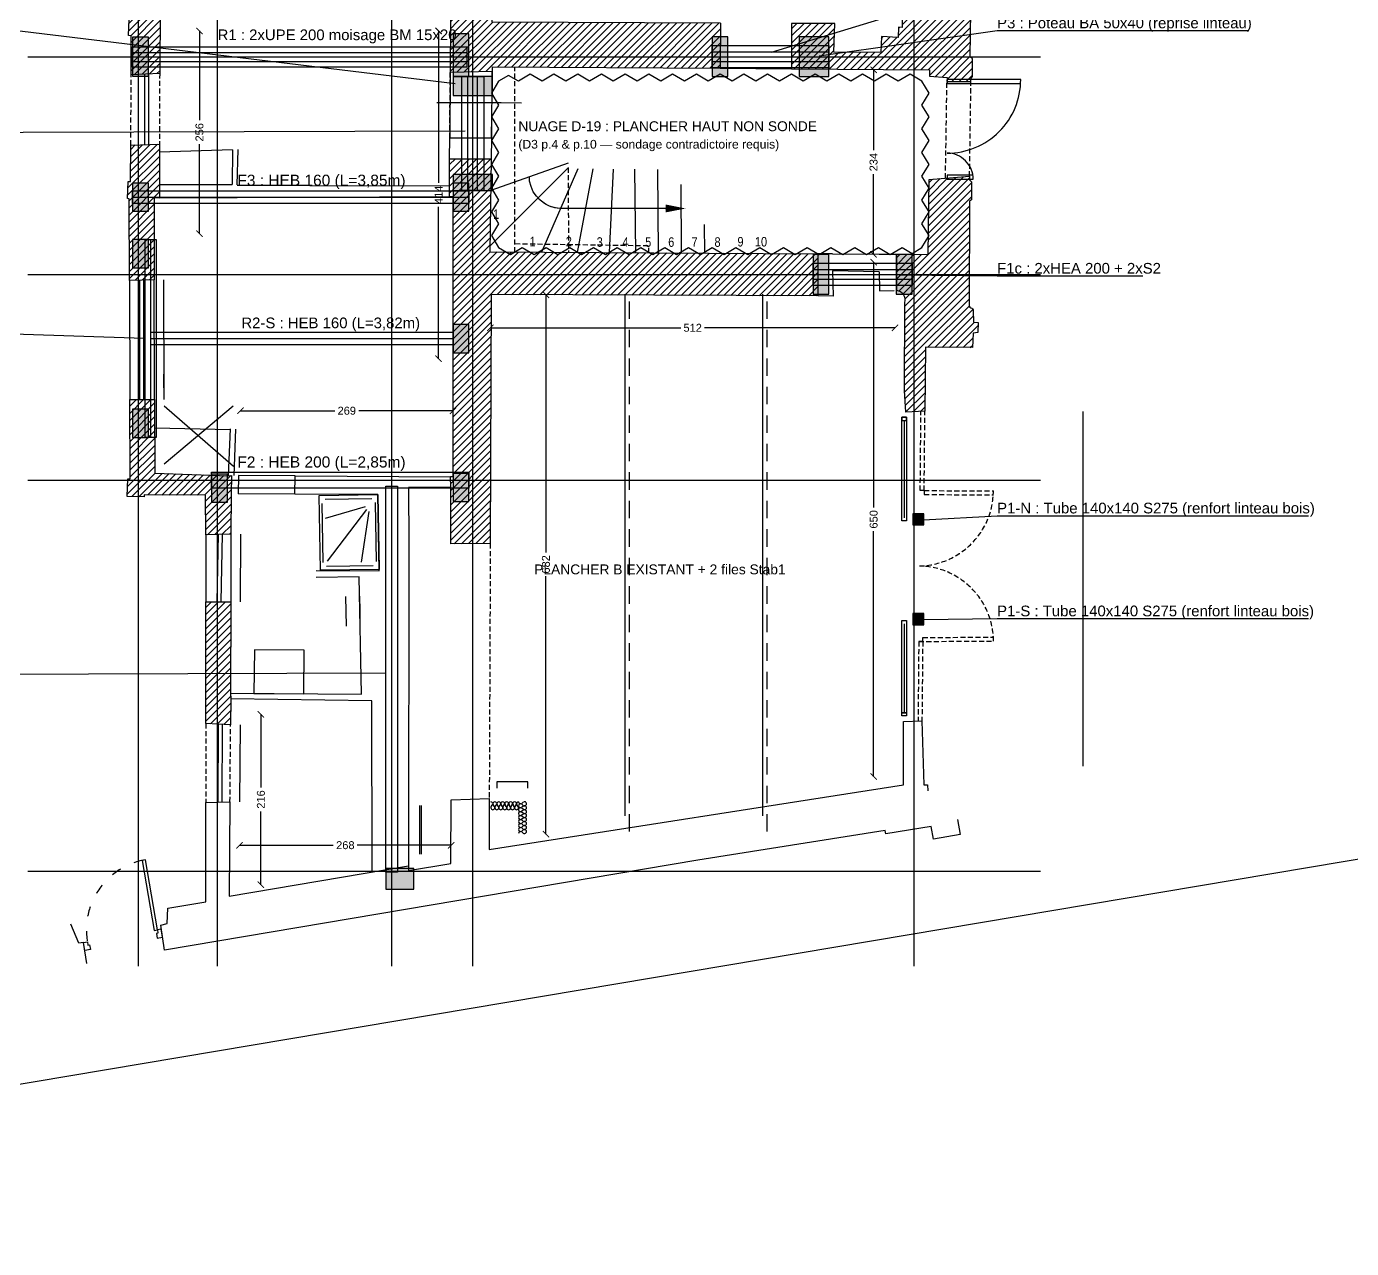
# Model space of a CAD drawing. Header units: centimetres. Extents: x 7169 to 11920, y 3983 to 6520.
# Drawn here: x 8414 to 10088, y 3983 to 5527 of the extents above; entities that cross this region are included whole.
import ezdxf

# ---------------------------------------------------------------- set-up
doc = ezdxf.new("R2010")
doc.units = ezdxf.units.CM
doc.linetypes.add('CACHE', pattern=[9.525, 6.35, -3.175])
doc.linetypes.add('PROJECTION', pattern=[0.3, 0.12, -0.18])
for name, color, linetype in [('010_mur', 8, 'Continuous'), ('030_menuiserie', 9, 'Continuous'), ('070_trait-fin', 9, 'Continuous'), ('075_cotation', 9, 'Continuous'), ('097_traits-fins-005', 4, 'Continuous'), ('ARCHI-DEMOL', 30, 'Continuous'), ('STRUCT-BA', 3, 'Continuous'), ('STRUCT-EXIST-POUTRES', 8, 'Continuous'), ('STRUCT-FRANGEMENTS', 1, 'Continuous'), ('STRUCT-HYP-D19', 6, 'Continuous'), ('STRUCT-POTEAUX-METAL', 6, 'Continuous'), ('STRUCT-RENFORTS', 5, 'Continuous'), ('STRUCT-STAB', 4, 'Continuous'), ('STRUCT-TRAME', 8, 'Continuous')]:
    doc.layers.add(name, color=color, linetype=linetype)
doc.styles.add('ARIAL', font='arial.ttf')
doc.styles.add('clem', font='swissc.ttf')
doc.styles.get("Standard").update_dxf_attribs({"font": 'arial.ttf'})
doc.dimstyles.get("Standard").update_dxf_attribs({"dimtxt": 10, "dimasz": 8, "dimexe": 50, "dimexo": 20, "dimgap": 4, "dimtad": 1, "dimdec": 0, "dimrnd": 0.5, "dimzin": 9, "dimtxsty": 'Standard', "dimblk": 'ARCHTICK', "dimcen": 0, "dimse1": 1, "dimse2": 1, "dimclrd": 4, "dimclre": 4, "dimclrt": 4, "dimazin": 3, "dimtfac": 1, "dimtdec": 0, "dimtmove": 2, "dimatfit": 3, "dimldrblk": 'NONE', "dimlwd": -1})
pattern_1 = [(45.21487, (-11671.396, -4335.0017), (-4.5069355, 4.4732575), [])]

# ---------------------------------------------------------------- blocks, each defined once
blk = doc.blocks.new('*U1201')
for points in [[(0.05, -0.042), (0.05, 0), (0, 0), (0, -0.072), (0.035, -0.072), (0.035, -0.042)], [(0.065, -0.072), (0.035, -0.072), (0.035, -0.721), (0.065, -0.721)], [(0.668, -0.042), (0.668, 0), (0.718, 0), (0.718, -0.072), (0.683, -0.072), (0.683, -0.042)]]:
    blk.add_lwpolyline(points, close=True)
at = {"linetype": 'PROJECTION', "ltscale": 0.75}
blk.add_arc((0.035, -0.073), 0.648, 271.6999, 0.0451, dxfattribs=at)
blk = doc.blocks.new('Murs porteurs selon geometre projet')
at = {"layer": '010_mur'}
h = blk.add_hatch(dxfattribs=at)
h.set_pattern_fill('ANSI31', color=4, scale=2, angle=0.2149)
h.set_pattern_definition(pattern_1)
h.paths.add_polyline_path([(-2168, 1876.3), (-2147.9, 1877.1), (-2148, 1871.7), (-2142.6, 1871.4), (-2140.1, 1976.7), (-2135.7, 1976.8), (-2136.1, 2027.4), (-2185.7, 2027.4), (-2189, 2022.9), (-2216.2, 2023.2), (-2217.6, 1994.6), (-2183.9, 1992), (-2168, 1975.6)])
h = blk.add_hatch(dxfattribs=at)
h.set_pattern_fill('ANSI31', color=4, scale=2, angle=0.2149)
h.set_pattern_definition(pattern_1)
edge = h.paths.add_edge_path()
edge.add_line((-2690.4, 1231.6), (-2691.2, 1611.5))
edge.add_line((-2691.2, 1611.5), (-2687.8, 1611.5))
edge.add_line((-2687.8, 1611.5), (-2687.8, 1622.5))
edge.add_line((-2687.8, 1622.5), (-2688.1, 2002.9))
edge.add_line((-2688.1, 2002.9), (-2296.6, 1995))
edge.add_line((-2296.6, 1995), (-2296.1, 2023.3))
edge.add_line((-2296.1, 2023.3), (-2738, 2025.7))
edge.add_line((-2738, 2025.7), (-2737.5, 1602.6))
edge.add_line((-2737.5, 1602.6), (-2751, 1601.5))
edge.add_line((-2751, 1601.5), (-2751.6, 1599.2))
edge.add_line((-2751.6, 1599.2), (-2863.1, 1599.6))
edge.add_line((-2863.1, 1599.6), (-2865, 1564))
edge.add_line((-2865, 1564), (-2812.9, 1564))
edge.add_line((-2812.9, 1564), (-2744, 1564.3))
edge.add_line((-2744, 1564.3), (-2743.6, 1435.3))
edge.add_line((-2743.6, 1435.3), (-2743.1, 1231.5))
edge.add_line((-2743.1, 1231.5), (-2690.5, 1231.6))
at = {"layer": '010_mur', "lineweight": 5}
h = blk.add_hatch(dxfattribs=at)
h.set_pattern_fill('ANSI31', color=4, scale=2, angle=0.2149)
h.set_pattern_definition(pattern_1)
h.paths.add_polyline_path([(-2175.2, 1627.8), (-2175.3, 1609.2), (-2156.6, 1609.1), (-2156.6, 1605.1), (-2148.2, 1605), (-2148.1, 1607.1), (-2142.8, 1606.8), (-2141.9, 1628.5), (-2148.1, 1629), (-2148.6, 1626.7)])
at = {"layer": '010_mur'}
h = blk.add_hatch(dxfattribs=at)
h.set_pattern_fill('ANSI31', color=4, scale=2, angle=0.2149)
h.set_pattern_definition(pattern_1)
h.paths.add_polyline_path([(-3146.2, 1483.5), (-3109.8, 1483.8), (-3109.7, 1563.6), (-3016.4, 1563.7), (-3013.7, 1600.2), (-3126.8, 1600.6), (-3127.9, 1604.3), (-3149, 1603.9), (-3149, 1582.1), (-3146.1, 1581.8)])
h = blk.add_hatch(dxfattribs=at)
h.set_pattern_fill('ANSI31', color=4, scale=2, angle=0.2149)
h.set_pattern_definition(pattern_1)
h.paths.add_polyline_path([(-2402.1, 1174.5), (-2402.1, 1231.5), (-2690.5, 1231.6), (-2743.1, 1231.5), (-2743, 1168.1), (-2689.7, 1169.7), (-2689.6, 1175.2)])
h.paths.add_polyline_path([(-2311.9, 1231.4), (-2311.9, 1174.1), (-2137.3, 1173.5), (-2137.4, 1165.4), (-2115.1, 1163.6), (-2115.3, 1158.5), (-2085, 1158.7), (-2084.9, 1163.1), (-2082.9, 1165.1), (-2083, 1187.2), (-2086.2, 1189.8), (-2084.6, 1334.1), (-2080.1, 1334.5), (-2080.2, 1385.4), (-2140.1, 1385.4), (-2141.3, 1482.5), (-2171.6, 1483), (-2172.1, 1226.7), (-2176.8, 1226.9), (-2177.1, 1214.1), (-2198.3, 1215.1), (-2198.9, 1195), (-2258.6, 1195.1), (-2257.3, 1231.6)])
h = blk.add_hatch(dxfattribs=at)
h.set_pattern_fill('ANSI31', color=4, scale=2, angle=0.2149)
h.set_pattern_definition(pattern_1)
h.paths.add_polyline_path([(-3146.2, 1163.3), (-3146.2, 1212.5), (-3149.8, 1212.7), (-3149.1, 1233.4), (-3146.3, 1233.6), (-3146.3, 1332.6), (-3110, 1332.5), (-3110.2, 1165.1)])
h = blk.add_hatch(dxfattribs=at)
h.set_pattern_fill('ANSI31', color=4, scale=2, angle=0.2149)
h.set_pattern_definition(pattern_1)
h.paths.add_polyline_path([(-3109.7, 1007.7), (-3109.7, 1024.5), (-3110.3, 1075.8), (-3146.3, 1074.4), (-3146.4, 1028.5), (-3149.4, 1028.3), (-3150.4, 1006.7), (-3148, 1006.5), (-3147.3, 903.4), (-3116, 904.4), (-3116.6, 1007.6)])
h = blk.add_hatch(dxfattribs=at)
h.set_pattern_fill('ANSI31', color=4, scale=2, angle=0.2149)
h.set_pattern_definition(pattern_1)
edge = h.paths.add_edge_path()
edge.add_line((-2177.9, 940.2), (-2138.4, 940.1))
edge.add_line((-2138.4, 940.1), (-2137.2, 1034.8))
edge.add_line((-2137.2, 1034.8), (-2086.3, 1039))
edge.add_line((-2086.3, 1039), (-2086.4, 1034.4))
edge.add_line((-2086.4, 1034.4), (-2083.9, 1032))
edge.add_line((-2083.9, 1032), (-2083.6, 1009.2))
edge.add_line((-2083.6, 1009.2), (-2086.1, 1007.6))
edge.add_line((-2086.1, 1007.6), (-2086.4, 874.9))
edge.add_arc((-2083, 876.4), 3.71, 204.38, 256.8367)
edge.add_arc((-2084.7, 869.3), 3.64, -0.6892, 76.8367, ccw=False)
edge.add_line((-2081, 869.2), (-2080.8, 854.8))
edge.add_line((-2080.8, 854.8), (-2074.8, 854.2))
edge.add_line((-2074.8, 854.2), (-2075, 841.6))
edge.add_line((-2075, 841.6), (-2081, 840.8))
edge.add_line((-2081, 840.8), (-2081.6, 822.5))
edge.add_line((-2081.6, 822.5), (-2141.2, 822.7))
edge.add_line((-2141.2, 822.7), (-2141.6, 741.9))
edge.add_line((-2141.6, 741.9), (-2165.7, 740.7))
edge.add_line((-2165.7, 740.7), (-2167.7, 767.9))
edge.add_line((-2167.7, 767.9), (-2167.4, 879.3))
edge.add_arc((-2179.1, 882.2), 12.1, 346.1269, 443.5219)
edge.add_line((-2177.7, 894.2), (-2177.9, 940.2))
h.paths.add_polyline_path([(-2737.4, 657), (-2738.9, 1010.5), (-2743.4, 1010.5), (-2743.5, 1024.6), (-2743.4, 1058.6), (-2690.8, 1058.7), (-2692.2, 941.1), (-2277.5, 940.4), (-2277.3, 887), (-2601.4, 887.2), (-2690.1, 887.2), (-2690.2, 572.6), (-2740.2, 572.2), (-2740.5, 643.2), (-2740.6, 657)])
h = blk.add_hatch(dxfattribs=at)
h.set_pattern_fill('ANSI31', color=4, scale=2, angle=0.2149)
h.set_pattern_definition(pattern_1)
h.paths.add_polyline_path([(-3017.6, 657.2), (-3018, 634.4), (-3017.9, 583.4), (-3049.8, 582.3), (-3050.1, 632.4), (-3127.8, 632.4), (-3128, 630.1), (-3149.1, 630.3), (-3148.5, 652.7), (-3145.5, 652.8), (-3146.2, 753), (-3115.1, 752.9), (-3114.5, 660), (-3021.1, 657.1)])
at = {"layer": '010_mur', "lineweight": 5}
h = blk.add_hatch(dxfattribs=at)
h.set_pattern_fill('ANSI31', color=4, scale=2, angle=0.2149)
h.set_pattern_definition(pattern_1)
h.paths.add_polyline_path([(-3017.3, 375), (-3017.5, 342.5), (-3048.7, 343.9), (-3049.4, 497.7), (-3017.8, 497.6), (-3017.6, 382.3)])
at = {"layer": '010_mur', "flags": 128}
for points in [[(-2168, 1876.3), (-2147.9, 1877.1), (-2148, 1871.7), (-2142.6, 1871.4), (-2140.1, 1976.7), (-2135.7, 1976.8), (-2136.1, 2027.4), (-2185.7, 2027.4), (-2189, 2022.9), (-2216.2, 2023.2), (-2217.6, 1994.6), (-2183.9, 1992), (-2168, 1975.6)], [(-2175.2, 1627.8), (-2175.3, 1609.2), (-2156.6, 1609.1), (-2156.6, 1605.1), (-2148.2, 1605), (-2148.1, 1607.1), (-2142.8, 1606.8), (-2141.9, 1628.5), (-2148.1, 1629), (-2148.6, 1626.7)], [(-3146.2, 1483.5), (-3109.8, 1483.8), (-3109.7, 1563.6), (-3016.4, 1563.7), (-3013.7, 1600.2), (-3126.8, 1600.6), (-3127.9, 1604.3), (-3149, 1603.9), (-3149, 1582.1), (-3146.1, 1581.8)], [(-3017.6, 657.2), (-3018, 634.4), (-3017.9, 583.4), (-3049.8, 582.3), (-3050.1, 632.4), (-3127.8, 632.4), (-3128, 630.1), (-3149.1, 630.3), (-3148.5, 652.7), (-3145.5, 652.8), (-3146.2, 753), (-3115.1, 752.9), (-3114.5, 660), (-3021.1, 657.1)]]:
    blk.add_lwpolyline(points, close=True, dxfattribs=at)
for points in [[(-2690.4, 1231.6), (-2691.2, 1611.5), (-2687.8, 1611.5), (-2687.8, 1622.5), (-2688.1, 2002.9), (-2296.6, 1995), (-2296.1, 2023.3), (-2738, 2025.7), (-2737.5, 1602.6), (-2751, 1601.5), (-2751.6, 1599.2), (-2863.1, 1599.6), (-2865, 1564), (-2812.9, 1564), (-2744, 1564.3), (-2743.6, 1435.3), (-2743.1, 1231.5)], [(-2311.9, 1174), (-2137.3, 1173.5), (-2137.4, 1165.4), (-2115.1, 1163.6), (-2115.3, 1158.5), (-2085, 1158.7), (-2084.9, 1163.1), (-2082.9, 1165.1), (-2083, 1187.2), (-2086.2, 1189.8), (-2084.6, 1334.1), (-2080.1, 1334.5), (-2080.2, 1385.4), (-2140.1, 1385.4), (-2141.3, 1482.5), (-2171.6, 1483), (-2172.1, 1226.7), (-2176.8, 1226.9), (-2177.1, 1214.1), (-2198.3, 1215.1), (-2198.9, 1195), (-2258.6, 1195.1), (-2257.3, 1231.6), (-2311.9, 1231.3)], [(-3146.2, 1163.3), (-3146.2, 1212.5), (-3149.8, 1212.7), (-3149.1, 1233.4), (-3146.3, 1233.6), (-3146.3, 1332.6), (-3110, 1332.5), (-3110.2, 1165.1), (-3146.2, 1163.3)], [(-2743.1, 1231.5), (-2743, 1168.1), (-2689.7, 1169.7)], [(-2401.9, 1231.3), (-2690.5, 1231.6)], [(-2401.9, 1231.3), (-2401.9, 1174.3)], [(-2311.9, 1231.3), (-2311.9, 1174)], [(-2689.7, 1169.7), (-2689.6, 1175.2), (-2401.9, 1174.3)], [(-3147.3, 903.4), (-3148, 1006.5), (-3150.4, 1006.7), (-3149.4, 1028.3), (-3146.4, 1028.5), (-3146.3, 1074.4), (-3110.3, 1075.8), (-3109.7, 1024.5), (-3109.7, 1007.7), (-3116.6, 1007.6)], [(-2737.4, 657), (-2738.9, 1010.5), (-2743.4, 1010.5), (-2743.5, 1024.6), (-2743.4, 1058.6), (-2690.8, 1058.7), (-2692.2, 941.1), (-2277.5, 940.4), (-2277.3, 887), (-2690.1, 887.2), (-2690.2, 572.6), (-2740.2, 572.2), (-2740.5, 643.2), (-2740.6, 657), (-2737.4, 657)], [(-3116.6, 1007.6), (-3116, 904.4), (-3147.3, 903.4)], [(-2690.6, 659.5), (-2690.1, 659.5)], [(-3017.3, 375), (-3017.5, 342.5), (-3048.7, 343.9), (-3049.4, 497.7), (-3017.8, 497.6), (-3017.6, 382.3), (-3017.3, 375)]]:
    blk.add_lwpolyline(points, dxfattribs=at)
blk.add_lwpolyline([(-2177.9, 940.2), (-2138.4, 940.1), (-2137.2, 1034.8), (-2086.3, 1039), (-2086.4, 1034.4), (-2083.9, 1032), (-2083.6, 1009.2), (-2086.1, 1007.6), (-2086.4, 874.9, 0.232968), (-2083.9, 872.8, -0.351792), (-2081, 869.2), (-2080.8, 854.8), (-2074.8, 854.2), (-2075, 841.6), (-2081, 840.8), (-2081.6, 822.5), (-2141.2, 822.7), (-2141.6, 741.9), (-2165.7, 740.7), (-2167.7, 767.9), (-2167.4, 879.3, 0.452542), (-2177.7, 894.2)], format="xyb", close=True, dxfattribs=at)
at = {"layer": '030_menuiserie', "flags": 128}
for points in [[(-2147.2, 1629), (-2148, 1871.7)], [(-2141.9, 1628.5), (-2143, 1871.4)], [(-2864.3, 1575.9), (-3015.4, 1577.8)], [(-2864.3, 1580.9), (-3015.3, 1582.8)], [(-3129.5, 1332.5), (-3129.9, 1483.7)], [(-3124.5, 1332.5), (-3124.9, 1483.7)], [(-3133.6, 752.9), (-3134.2, 903.9)], [(-3128.6, 752.9), (-3129.2, 904)], [(-3034.1, 583.1), (-3035.6, 497.7)], [(-3029.1, 583), (-3030.6, 497.6)]]:
    blk.add_lwpolyline(points, dxfattribs=at)
at = {"layer": '030_menuiserie'}
blk.add_lwpolyline([(-2082.1, 1040.2), (-2114.7, 1040.1), (-2114.7, 1035.1), (-2081.7, 1035.2, 0.414214), (-2114.8, 1068.1, 0.414214), (-2022.1, 1161.4), (-2115.1, 1161.1), (-2115.1, 1156.1), (-2022.1, 1156.4)], format="xyb", dxfattribs=at)
at = {"layer": '070_trait-fin', "linetype": 'CACHE'}
for p, q in [((-2143.3, 455.9), (-2054, 456.8)), ((-2148.3, 450.9), (-2053.9, 451.8))]:
    blk.add_line(p, q, dxfattribs=at)
at = {"layer": '070_trait-fin', "linetype": 'CACHE', "flags": 128}
for points in [[(-2171.6, 1483), (-2171, 1609.2)], [(-2142.8, 1606.8), (-2141.3, 1482.5)], [(-2660.7, 941.1), (-2661.4, 1175.1)], [(-3146.3, 1074.4), (-3146.2, 1163.3)], [(-3110.2, 1165.1), (-3110.3, 1075.8)], [(-2743.4, 1085.2), (-2743, 1168.1)], [(-2116.8, 1036.5), (-2115.3, 1158.5)], [(-2086.3, 1039), (-2085, 1158.7)], [(-2491.3, 940.8), (-2491.2, 949.4), (-2660.7, 951.3)], [(-2690.2, 572.6), (-2690.3, 250.4)], [(-3048.7, 343.9), (-3048.3, 244.2)], [(-3017.9, 244.9), (-3017.5, 342.5)]]:
    blk.add_lwpolyline(points, dxfattribs=at)
at = {"layer": '070_trait-fin'}
for points in [[(-3013.7, 1600.2), (-2863.1, 1599.6)], [(-3146.2, 1483.5), (-3146.3, 1332.6)], [(-3049.8, 582.3), (-3049.4, 497.7)]]:
    blk.add_lwpolyline(points, dxfattribs=at)
at = {"layer": '070_trait-fin', "color": 7, "true_color": 0xffffff}
for points in [[(-3016.4, 1563.7), (-2865, 1564)], [(-3109.8, 1483.8), (-3110, 1332.5)], [(-3115.1, 752.9), (-3116, 904.4)], [(-3017.9, 583.4), (-3017.8, 497.6)]]:
    blk.add_lwpolyline(points, dxfattribs=at)
at = {"layer": '070_trait-fin', "flags": 128}
for points in [[(-2593.5, 1047.9), (-2692.1, 948.6)], [(-2692.1, 948.6), (-2593.5, 1047.9)], [(-2581.3, 1046.7), (-2626.9, 941)], [(-2562.3, 1046.6), (-2581.6, 940.9)], [(-2536.7, 1046.4), (-2541.2, 940.8)], [(-2509.7, 1046.3), (-2508.1, 940.8)], [(-2480.9, 1046.2), (-2479.4, 940.7)], [(-2451.1, 1027.2), (-2450.3, 940.7)], [(-2551.9, 996.9), (-2470.2, 996.9)], [(-2421.3, 976.9), (-2420.7, 940.6)], [(-3147.3, 903.4), (-3146.2, 753)]]:
    blk.add_lwpolyline(points, dxfattribs=at)
blk.add_lwpolyline([(-2470.2, 996.9, 10, 0, 0), (-2444.9, 996.9, 0, 0, 0)], format="xyseb", dxfattribs=at)
at = {"layer": '070_trait-fin', "linetype": 'CACHE'}
for points in [[(-2147.2, 641.7), (-2146.6, 741.9)], [(-2142.2, 641.6), (-2141.6, 741.9)], [(-2142.2, 641.6), (-2147.2, 641.7)], [(-2142.2, 641.6), (-2054.6, 641.5)], [(-2142.2, 641.6), (-2142.2, 636.6)], [(-2142.2, 636.6), (-2054.6, 636.5)], [(-2143.3, 451), (-2143.4, 455.9)], [(-2148.3, 450.9), (-2148.9, 350.7)], [(-2143.3, 450.9), (-2148.3, 450.9)], [(-2143.3, 451), (-2143.9, 350.7)]]:
    blk.add_lwpolyline(points, dxfattribs=at)
for centre, start, end in [((-2150.1, 641.7), 271.3776, 359.8812), ((-2149.3, 450.9), 0.5485, 89.0522)]:
    blk.add_arc(centre, 95.4, start, end, dxfattribs=at)
at = {"layer": '030_menuiserie', "xscale": 138.550195075006, "yscale": 138.550195075006, "zscale": 138.550195075006, "rotation": 189.9168593396885}
blk.add_blockref('*U1201', (-3102.5, 73.8), dxfattribs=at)
blk = doc.blocks.new('*U1019')
at = {"layer": '097_traits-fins-005', "linetype": 'Continuous'}
for p, q in [((-2, 1), (-0.5, -1)), ((2, 1), (0.5, -1))]:
    blk.add_line(p, q, dxfattribs=at)
for centre, radius, start, end in [((0, 2.5), 2.51, 322.5484, 216.2881), ((-2.5, -2.5), 2.51, 269.4183, 36.2881), ((2.5, -2.5), 2.48, 142.7235, 269.8189)]:
    blk.add_arc(centre, radius, start, end, dxfattribs=at)
blk = doc.blocks.new('*U1020')
at = {"layer": '075_cotation', "color": 0, "linetype": 'ByBlock', "lineweight": -2, "transparency": 16777216}
for p in [(0, 0), (5, 0), (10, 0), (15, 0), (20, 0), (25, 0), (30, 0), (35, 0)]:
    blk.add_blockref('*U1019', p, dxfattribs=at)
blk = doc.blocks.new('*U1021')
at = {"layer": '097_traits-fins-005', "linetype": 'Continuous'}
for p, q in [((-2, 1), (-0.5, -1)), ((2, 1), (0.5, -1))]:
    blk.add_line(p, q, dxfattribs=at)
for centre, radius, start, end in [((0, 2.5), 2.51, 322.5484, 216.2881), ((-2.5, -2.5), 2.51, 269.4183, 36.2881), ((2.5, -2.5), 2.48, 142.7235, 269.8189)]:
    blk.add_arc(centre, radius, start, end, dxfattribs=at)
blk = doc.blocks.new('*U1018')
at = {"layer": '075_cotation', "color": 0, "linetype": 'ByBlock', "lineweight": -2, "transparency": 16777216}
for p in [(0, 0), (5, 0), (10, 0), (15, 0), (20, 0), (25, 0), (30, 0)]:
    blk.add_blockref('*U1021', p, dxfattribs=at)
blk = doc.blocks.new('_ArchTick')
at = {"color": 0, "linetype": 'ByBlock', "const_width": 0.15}
blk.add_lwpolyline([(-0.5, -0.5), (0.5, 0.5)], dxfattribs=at)
blk = doc.blocks.new('*D1113')
at = {"layer": '075_cotation', "color": 4, "transparency": 16777216}
for p, q in [((8709.7, 4658.2), (8709.7, 4565.6)), ((8709.7, 4442.8), (8709.7, 4535.3))]:
    blk.add_line(p, q, dxfattribs=at)
at = {"layer": 'Defpoints', "color": 0, "transparency": 16777216}
for p in [(8683.4, 4658.2), (8681.7, 4442.8), (8709.7, 4442.8)]:
    blk.add_point(p, dxfattribs=at)
at = {"layer": '075_cotation', "color": 4, "transparency": 16777216, "xscale": 8, "yscale": 8, "zscale": 8}
for p, rotation in [((8709.7, 4658.2), 90), ((8709.7, 4442.8), 270)]:
    blk.add_blockref('_ArchTick', p, dxfattribs=dict(at, rotation=rotation))
at = {"layer": '075_cotation', "color": 4, "transparency": 16777216, "insert": (8709.7, 4550.5), "char_height": 10, "attachment_point": 5, "rotation": 90, "style": 'ARIAL'}
blk.add_mtext('\\A1;216', dxfattribs=at)
blk = doc.blocks.new('_None')
blk = doc.blocks.new('*D1126')
at = {"layer": '075_cotation', "color": 4, "transparency": 16777216}
for p, q in [((8934.2, 5521.7), (8934.2, 5329.8)), ((8934.2, 5107.5), (8934.2, 5299.4))]:
    blk.add_line(p, q, dxfattribs=at)
at = {"layer": 'Defpoints', "color": 0, "transparency": 16777216}
for p in [(8934.2, 5521.7), (8949.4, 5521.7), (8952.5, 5107.5)]:
    blk.add_point(p, dxfattribs=at)
at = {"layer": '075_cotation', "color": 4, "transparency": 16777216, "xscale": 8, "yscale": 8, "zscale": 8}
for p, rotation in [((8934.2, 5521.7), 90), ((8934.2, 5107.5), 270)]:
    blk.add_blockref('_ArchTick', p, dxfattribs=dict(at, rotation=rotation))
at = {"layer": '075_cotation', "color": 4, "transparency": 16777216, "insert": (8934.2, 5314.6), "char_height": 10, "attachment_point": 5, "rotation": 90, "style": 'ARIAL'}
blk.add_mtext('\\A1;414', dxfattribs=at)
blk = doc.blocks.new('*D1134')
at = {"layer": '075_cotation', "color": 4, "transparency": 16777216}
for p, q in [((8999.5, 5146.5), (9240.3, 5146.5)), ((9511.1, 5146.5), (9270.3, 5146.5))]:
    blk.add_line(p, q, dxfattribs=at)
at = {"layer": 'Defpoints', "color": 0, "transparency": 16777216}
for p in [(9511.1, 5146.5), (8999.5, 5113.7), (9511.1, 5113.8)]:
    blk.add_point(p, dxfattribs=at)
at = {"layer": '075_cotation', "color": 4, "transparency": 16777216, "xscale": 8, "yscale": 8, "zscale": 8, "rotation": 180}
blk.add_blockref('_ArchTick', (8999.5, 5146.5), dxfattribs=at)
at = {"layer": '075_cotation', "color": 4, "transparency": 16777216, "xscale": 8, "yscale": 8, "zscale": 8}
blk.add_blockref('_ArchTick', (9511.1, 5146.5), dxfattribs=at)
at = {"layer": '075_cotation', "color": 4, "transparency": 16777216, "insert": (9255.3, 5146.5), "char_height": 10, "attachment_point": 5, "style": 'ARIAL'}
blk.add_mtext('\\A1;512', dxfattribs=at)
blk = doc.blocks.new('*D1135')
at = {"layer": '075_cotation', "color": 4, "transparency": 16777216}
for p, q in [((9484, 5229.6), (9484, 4919.6)), ((9484, 4579.4), (9484, 4889.5))]:
    blk.add_line(p, q, dxfattribs=at)
at = {"layer": 'Defpoints', "color": 0, "transparency": 16777216}
for p in [(9423.2, 5229.6), (9484, 5229.6), (9509.5, 4579.4)]:
    blk.add_point(p, dxfattribs=at)
at = {"layer": '075_cotation', "color": 4, "transparency": 16777216, "xscale": 8, "yscale": 8, "zscale": 8}
for p, rotation in [((9484, 5229.6), 90), ((9484, 4579.4), 270)]:
    blk.add_blockref('_ArchTick', p, dxfattribs=dict(at, rotation=rotation))
at = {"layer": '075_cotation', "color": 4, "transparency": 16777216, "insert": (9484, 4904.5), "char_height": 10, "attachment_point": 5, "rotation": 90, "style": 'ARIAL'}
blk.add_mtext('\\A1;650', dxfattribs=at)
blk = doc.blocks.new('*D1139')
at = {"layer": '075_cotation', "color": 4, "transparency": 16777216}
for p, q in [((8683.9, 5041.7), (8803.1, 5041.7)), ((8952.5, 5041.7), (8833.4, 5041.7))]:
    blk.add_line(p, q, dxfattribs=at)
at = {"layer": 'Defpoints', "color": 0, "transparency": 16777216}
for p in [(8952.5, 5167.9), (8952.5, 5041.7), (8683.9, 4971.3)]:
    blk.add_point(p, dxfattribs=at)
at = {"layer": '075_cotation', "color": 4, "transparency": 16777216, "xscale": 8, "yscale": 8, "zscale": 8, "rotation": 180}
blk.add_blockref('_ArchTick', (8683.9, 5041.7), dxfattribs=at)
at = {"layer": '075_cotation', "color": 4, "transparency": 16777216, "xscale": 8, "yscale": 8, "zscale": 8}
blk.add_blockref('_ArchTick', (8952.5, 5041.7), dxfattribs=at)
at = {"layer": '075_cotation', "color": 4, "transparency": 16777216, "insert": (8818.2, 5041.7), "char_height": 10, "attachment_point": 5, "style": 'ARIAL'}
blk.add_mtext('\\A1;269', dxfattribs=at)
blk = doc.blocks.new('*D1144')
at = {"layer": '075_cotation', "color": 4, "transparency": 16777216}
for p, q in [((8682.6, 4492.7), (8801.2, 4492.7)), ((8950.1, 4492.7), (8831.5, 4492.7))]:
    blk.add_line(p, q, dxfattribs=at)
at = {"layer": 'Defpoints', "color": 0, "transparency": 16777216}
for p in [(8682.6, 4547.4), (8950.1, 4550), (8682.6, 4492.7)]:
    blk.add_point(p, dxfattribs=at)
at = {"layer": '075_cotation', "color": 4, "transparency": 16777216, "xscale": 8, "yscale": 8, "zscale": 8, "rotation": 180}
blk.add_blockref('_ArchTick', (8682.6, 4492.7), dxfattribs=at)
at = {"layer": '075_cotation', "color": 4, "transparency": 16777216, "xscale": 8, "yscale": 8, "zscale": 8}
blk.add_blockref('_ArchTick', (8950.1, 4492.7), dxfattribs=at)
at = {"layer": '075_cotation', "color": 4, "transparency": 16777216, "insert": (8816.4, 4492.7), "char_height": 10, "attachment_point": 5, "style": 'ARIAL'}
blk.add_mtext('\\A1;268', dxfattribs=at)
blk = doc.blocks.new('*D1146')
at = {"layer": '075_cotation', "color": 4, "transparency": 16777216}
for p, q in [((8632.1, 5521.7), (8632.1, 5408.8)), ((8632.1, 5265.6), (8632.1, 5378.5))]:
    blk.add_line(p, q, dxfattribs=at)
at = {"layer": 'Defpoints', "color": 0, "transparency": 16777216}
for p in [(8589.5, 5521.7), (8632.1, 5521.7), (8589.6, 5265.6)]:
    blk.add_point(p, dxfattribs=at)
at = {"layer": '075_cotation', "color": 4, "transparency": 16777216, "xscale": 8, "yscale": 8, "zscale": 8}
for p, rotation in [((8632.1, 5521.7), 90), ((8632.1, 5265.6), 270)]:
    blk.add_blockref('_ArchTick', p, dxfattribs=dict(at, rotation=rotation))
at = {"layer": '075_cotation', "color": 4, "transparency": 16777216, "insert": (8632.1, 5393.6), "char_height": 10, "attachment_point": 5, "rotation": 90, "style": 'ARIAL'}
blk.add_mtext('\\A1;256', dxfattribs=at)
blk = doc.blocks.new('*D1155')
at = {"layer": '075_cotation', "color": 4, "transparency": 16777216}
for p, q in [((9069.9, 5188.3), (9069.9, 4862.6)), ((9069.9, 4506.8), (9069.9, 4832.6))]:
    blk.add_line(p, q, dxfattribs=at)
at = {"layer": 'Defpoints', "color": 0, "transparency": 16777216}
for p in [(9034.6, 5188.3), (9045.3, 4506.8), (9069.9, 4506.8)]:
    blk.add_point(p, dxfattribs=at)
at = {"layer": '075_cotation', "color": 4, "transparency": 16777216, "xscale": 8, "yscale": 8, "zscale": 8}
for p, rotation in [((9069.9, 5188.3), 90), ((9069.9, 4506.8), 270)]:
    blk.add_blockref('_ArchTick', p, dxfattribs=dict(at, rotation=rotation))
at = {"layer": '075_cotation', "color": 4, "transparency": 16777216, "insert": (9069.9, 4847.6), "char_height": 10, "attachment_point": 5, "rotation": 90, "style": 'ARIAL'}
blk.add_mtext('\\A1;682', dxfattribs=at)
blk = doc.blocks.new('*D1124')
at = {"layer": '075_cotation', "color": 4, "transparency": 16777216}
for p, q in [((9483.9, 5472.6), (9483.9, 5371)), ((9483.9, 5239.3), (9483.9, 5340.8))]:
    blk.add_line(p, q, dxfattribs=at)
at = {"layer": 'Defpoints', "color": 0, "transparency": 16777216}
for p in [(9542.7, 5472.6), (9483.9, 5239.3), (9540.7, 5239.3)]:
    blk.add_point(p, dxfattribs=at)
at = {"layer": '075_cotation', "color": 4, "transparency": 16777216, "xscale": 8, "yscale": 8, "zscale": 8}
for p, rotation in [((9483.9, 5472.6), 90), ((9483.9, 5239.3), 270)]:
    blk.add_blockref('_ArchTick', p, dxfattribs=dict(at, rotation=rotation))
at = {"layer": '075_cotation', "color": 4, "transparency": 16777216, "insert": (9483.9, 5355.9), "char_height": 10, "attachment_point": 5, "rotation": 90, "style": 'ARIAL'}
blk.add_mtext('\\A1;234', dxfattribs=at)

msp = doc.modelspace()

# ---------------------------------------------------------------- hatches: boundary and pattern name
at = {"layer": 'STRUCT-BA'}
for points in [[(8547.5, 5464.6), (8567.5, 5464.6), (8567.5, 5513.7), (8547.5, 5513.7)], [(8952.5, 5464.1), (8972.5, 5464.1), (8972.5, 5518.1), (8952.5, 5518.1)], [(9279.8, 5464.1), (9299.8, 5464.1), (9299.8, 5514.1), (9279.8, 5514.1)], [(9389.7, 5464.1), (9427.5, 5464.1), (9427.5, 5514.1), (9389.7, 5514.1)], [(8952.5, 5440.1), (9002.5, 5440.1), (9002.5, 5464.1), (8952.5, 5464.1)], [(8547.5, 5293.8), (8567.5, 5293.8), (8567.5, 5329.5), (8547.5, 5329.5)], [(8952.5, 5320.2), (9002.5, 5320.2), (9002.5, 5340.2), (8952.5, 5340.2)], [(8952.5, 5293.8), (8972.5, 5293.8), (8972.5, 5329.5), (8952.5, 5329.5)], [(8547.5, 5222.5), (8567.5, 5222.5), (8567.5, 5258), (8547.5, 5258)], [(9407.5, 5189.1), (9427.5, 5189.1), (9427.5, 5239.1), (9407.5, 5239.1)], [(9512.5, 5189.1), (9532.5, 5189.1), (9532.5, 5239.1), (9512.5, 5239.1)], [(8952.5, 5115.1), (8972.5, 5115.1), (8972.5, 5150.9), (8952.5, 5150.9)], [(8547.5, 5007.9), (8567.5, 5007.9), (8567.5, 5043.7), (8547.5, 5043.7)], [(8647.4, 4926), (8667.5, 4926), (8667.5, 4961.5), (8647.4, 4961.5)], [(8952.5, 4927), (8972.5, 4927), (8972.5, 4962.6), (8952.5, 4962.6)], [(8867.5, 4437.3), (8903.1, 4437.3), (8903.1, 4463.2), (8867.5, 4463.2)]]:
    msp.add_hatch(color=3, dxfattribs=at).paths.add_polyline_path(points)
at = {"layer": 'STRUCT-POTEAUX-METAL'}
for points in [[(9533.5, 4897.4), (9547.5, 4897.4), (9547.5, 4911.4), (9533.5, 4911.4)], [(9533.5, 4771.4), (9547.5, 4771.4), (9547.5, 4785.4), (9533.5, 4785.4)]]:
    msp.add_hatch(color=6, dxfattribs=at).paths.add_polyline_path(points)

# ---------------------------------------------------------------- linework, layer by layer
at = {"layer": '010_mur'}
for p, q in [((9521.5, 4569.1), (9521.9, 4649)), ((9521.9, 4649), (9545, 4649.9)), ((9545, 4649.9), (9547.4, 4569.1)), ((8998, 4487.3), (9521.5, 4569.1)), ((9547.4, 4569.1), (9552, 4569)), ((9552, 4569), (9552.5, 4561.3)), ((8640.2, 4546.8), (8670.6, 4547.4)), ((8640.3, 4421.2), (8640.2, 4546.8)), ((8670.6, 4547.4), (8669.6, 4428.5)), ((8949.5, 4469.8), (8950.1, 4550)), ((8950.1, 4550), (8998.3, 4551.6)), ((8998.3, 4551.6), (8998, 4487.3)), ((9590.1, 4525.4), (9593.3, 4506.1)), ((9498.6, 4511.5), (9262, 4473.9)), ((9499.3, 4507.2), (9498.6, 4511.5)), ((9556.8, 4516.3), (9499.3, 4507.2)), ((9559.6, 4500.2), (9556.8, 4516.3)), ((9593.3, 4506.1), (9559.6, 4500.2)), ((9262, 4473.9), (8587.9, 4360)), ((8669.6, 4428.5), (8896, 4466.7)), ((8896, 4460.8), (8949.5, 4469.8)), ((8896, 4466.7), (8896, 4460.8)), ((8592.3, 4413.3), (8640.3, 4421.2)), ((8591.1, 4393.6), (8592.3, 4413.3)), ((8479.6, 4369.1), (8469.4, 4392.9)), ((8583.3, 4391.9), (8591.1, 4393.6)), ((8587.9, 4360), (8583.3, 4391.9)), ((8485.7, 4369.7), (8479.6, 4369.1)), ((8489.9, 4343.1), (8485.7, 4369.7))]:
    msp.add_line(p, q, dxfattribs=at)
at = {"layer": '030_menuiserie'}
for points in [[(8563.1, 5378), (8563.1, 5467.1)], [(8568.1, 5378.1), (8568.1, 5467.3)], [(9519.5, 4902.5), (9519.5, 5033.5), (9525.5, 5033.5), (9525.5, 4902.5), (9519.5, 4902.5)], [(9525.5, 5033.5), (9519.5, 5033.5), (9519.5, 5029.5), (9525.5, 5029.5), (9525.5, 5033.5)], [(9522.5, 5029.5), (9522.5, 4906.5)], [(9522.5, 4772.6), (9522.6, 4660)], [(9519.6, 4656), (9519.6, 4660), (9525.6, 4660), (9525.6, 4656), (9519.6, 4656)], [(8655.8, 4645.8), (8655.4, 4547.1)], [(8660.8, 4645.8), (8660.4, 4547.1)], [(9047.1, 4565), (9047.1, 4573), (9007.7, 4573), (9007.7, 4565)], [(8910.1, 4543), (8910.1, 4481.3)], [(8912.1, 4543), (8912.1, 4481.6)]]:
    msp.add_lwpolyline(points, dxfattribs=at)
msp.add_lwpolyline([(9519.6, 4660), (9519.5, 4776.6), (9525.5, 4776.6), (9525.6, 4660)], close=True, dxfattribs=at)
at = {"layer": '070_trait-fin'}
for p, q in [((9748.8, 4592.7), (9748.8, 5040.9)), ((10659, 4569.3), (7169.1, 3983.1))]:
    msp.add_line(p, q, dxfattribs=at)
for points in [[(9098, 5354.4), (9000.2, 5320.2)], [(8587.3, 5055.8), (8587, 5207.3)], [(8586.9, 5070.6), (8587.5, 5106.1)], [(8587.5, 5047.8), (8675.1, 4971.6)], [(8587.5, 4974.5), (8674.6, 5047.8)], [(8683.9, 4885.9), (8683.7, 4800.1)], [(8683.4, 4645), (8682.5, 4547.4)]]:
    msp.add_lwpolyline(points, dxfattribs=at)
at = {"layer": '070_trait-fin', "linetype": 'CACHE'}
msp.add_lwpolyline([(9098, 5348.9), (9098.3, 5241.9)], dxfattribs=at)
at = {"layer": '070_trait-fin'}
for points in [[(9221.1, 5297.3), (9088.3, 5297.3, -0.358114), (9049.3, 5332), (9049.3, 5337.4)], [(9221.1, 5297.3), (9088.3, 5297.3, -0.19952), (9059.7, 5310.5, -0.19952)]]:
    msp.add_lwpolyline(points, format="xyb", dxfattribs=at)
at = {"layer": 'ARCHI-DEMOL'}
for p, q in [((8949, 5469.5), (8948.3, 5386.7)), ((9001.1, 5386.6), (9002.3, 5470.9)), ((9001.3, 5470.9), (9001.1, 5386.6)), ((9290.2, 5474.7), (9380, 5473.9)), ((8931.9, 5431.4), (9013.5, 5431.1)), ((9013.5, 5431.1), (9038.9, 5431)), ((8948.2, 5360.1), (8948.3, 5386.7)), ((8948.3, 5386.7), (9001.1, 5386.6)), ((9001.1, 5386.6), (9000.8, 5360)), ((8673.9, 5371.5), (8581.4, 5368.6)), ((8673.9, 5371.5), (8673.3, 5327.4)), ((8679.6, 5327.2), (8680.9, 5371.7)), ((8581.7, 5327.4), (8673.3, 5327.4)), ((8771.5, 5326.2), (8679.6, 5326.3)), ((8771.5, 5326.2), (8947.9, 5326.1)), ((8679.8, 5310.9), (8581.7, 5310.5)), ((8770.8, 5311.3), (8679.8, 5310.9)), ((8948, 5312), (8770.8, 5311.3)), ((9432, 5240), (9413.6, 5240.1)), ((9432, 5240), (9491.1, 5239.6)), ((9491.1, 5239.6), (9513.2, 5239.5)), ((9491.1, 5217.3), (9431.9, 5218.6)), ((9431.9, 5218.6), (9432.9, 5186.7)), ((9491.1, 5217.3), (9491.4, 5193.4)), ((9491.4, 5193.4), (9510.1, 5193.5)), ((9432.9, 5186.7), (9413.6, 5186.8)), ((8671.3, 5017.8), (8575.4, 5019.5)), ((8668.9, 4959.6), (8671.3, 5018.8)), ((8677.8, 5018.5), (8675.4, 4959.8)), ((8681.6, 4959.7), (8680.9, 4936.9)), ((8752.8, 4959.4), (8681.6, 4959.7)), ((8752.4, 4936.4), (8752.8, 4959.4)), ((8752.8, 4959.4), (8949.5, 4958.4)), ((8949.5, 4944.7), (8896.3, 4944.7)), ((8896.3, 4944.7), (8896.5, 4873.5)), ((8752.4, 4936.4), (8680.9, 4936.9)), ((8857.6, 4935.7), (8752.4, 4936.4)), ((8783.2, 4934.5), (8857.6, 4935.7)), ((8784.8, 4840.1), (8783.2, 4934.5)), ((8788.3, 4850), (8787.1, 4924.7)), ((8791, 4930), (8850, 4930.9)), ((8854.1, 4925.9), (8855.4, 4851.1)), ((8857.6, 4935.7), (8859.2, 4841.3)), ((8859.2, 4839.3), (8857.6, 4935.7)), ((8841.4, 4920.5), (8791.1, 4905.6)), ((8843.2, 4916.8), (8793.5, 4851.6)), ((8846.2, 4914.6), (8836.2, 4850.3)), ((8896.5, 4873.5), (8896, 4466.7)), ((8779.6, 4839.8), (8859.2, 4839.3)), ((8859.2, 4841.3), (8784.8, 4840.1)), ((8851.4, 4845.8), (8792.5, 4844.9)), ((8833.7, 4831.8), (8779.7, 4831.2)), ((8836.7, 4683.5), (8833.7, 4831.8)), ((8818, 4769.4), (8817.2, 4807)), ((8834.2, 4807.3), (8834.6, 4788.5)), ((8834.6, 4788.5), (8834.9, 4769.8)), ((8701.4, 4739.8), (8700.9, 4684.6)), ((8764.3, 4739.3), (8701.4, 4739.8)), ((8763.9, 4684.1), (8764.3, 4739.3)), ((8671.4, 4684.8), (8836.7, 4683.5)), ((8850, 4675.2), (8671.7, 4677.5)), ((8700.9, 4684.6), (8763.9, 4684.1)), ((8850.2, 4459), (8850, 4675.2))]:
    msp.add_line(p, q, dxfattribs=at)
at = {"layer": 'STRUCT-BA'}
for points in [[(8955, 5455), (7990, 5572), (8159.3, 5572)], [(8547.5, 5464.6), (8567.5, 5464.6), (8567.5, 5513.7), (8547.5, 5513.7), (8547.5, 5464.6)], [(8952.5, 5464.1), (8972.5, 5464.1), (8972.5, 5518.1), (8952.5, 5518.1), (8952.5, 5464.1)], [(9279.8, 5464.1), (9299.8, 5464.1), (9299.8, 5514.1), (9279.8, 5514.1), (9279.8, 5464.1)], [(9389.7, 5464.1), (9427.5, 5464.1), (9427.5, 5514.1), (9389.7, 5514.1), (9389.7, 5464.1)], [(9415, 5490), (9640, 5522), (9958.1, 5522)], [(8952.5, 5440.1), (9002.5, 5440.1), (9002.5, 5464.1), (8952.5, 5464.1), (8952.5, 5440.1)], [(8547.5, 5293.8), (8567.5, 5293.8), (8567.5, 5329.5), (8547.5, 5329.5), (8547.5, 5293.8)], [(8952.5, 5320.2), (9002.5, 5320.2), (9002.5, 5340.2), (8952.5, 5340.2), (8952.5, 5320.2)], [(8952.5, 5293.8), (8972.5, 5293.8), (8972.5, 5329.5), (8952.5, 5329.5), (8952.5, 5293.8)], [(8547.5, 5222.5), (8567.5, 5222.5), (8567.5, 5258), (8547.5, 5258), (8547.5, 5222.5)], [(9407.5, 5189.1), (9427.5, 5189.1), (9427.5, 5239.1), (9407.5, 5239.1), (9407.5, 5189.1)], [(9512.5, 5189.1), (9532.5, 5189.1), (9532.5, 5239.1), (9512.5, 5239.1), (9512.5, 5189.1)], [(8952.5, 5115.1), (8972.5, 5115.1), (8972.5, 5150.9), (8952.5, 5150.9), (8952.5, 5115.1)], [(8547.5, 5007.9), (8567.5, 5007.9), (8567.5, 5043.7), (8547.5, 5043.7), (8547.5, 5007.9)], [(8647.4, 4926), (8667.5, 4926), (8667.5, 4961.5), (8647.4, 4961.5), (8647.4, 4926)], [(8952.5, 4927), (8972.5, 4927), (8972.5, 4962.6), (8952.5, 4962.6), (8952.5, 4927)], [(8867.5, 4437.3), (8903.1, 4437.3), (8903.1, 4463.2), (8867.5, 4463.2), (8867.5, 4437.3)]]:
    msp.add_lwpolyline(points, dxfattribs=at)
at = {"layer": 'STRUCT-EXIST-POUTRES'}
for p, q in [((9170, 4529.9), (9170, 5189.1)), ((9343.9, 4529.9), (9343.9, 5189.1))]:
    msp.add_line(p, q, dxfattribs=at)
at = {"layer": 'STRUCT-FRANGEMENTS'}
for p, q in [((9279.8, 5495.4), (9427.5, 5495.4)), ((9279.8, 5483), (9427.5, 5483)), ((8971.2, 5320.2), (8971.2, 5464.1)), ((8983.6, 5320.2), (8983.6, 5464.1)), ((8547.5, 5311.6), (8972.5, 5311.6)), ((9407.5, 5220.2), (9532.5, 5220.2)), ((9407.5, 5207.8), (9532.5, 5207.8)), ((8647.4, 4954.1), (8972.5, 4954.1)), ((8875, 4458.6), (8875, 4946.6))]:
    msp.add_line(p, q, dxfattribs=at)
for points in [[(9355, 5495), (9640, 5582), (9807.4, 5582)], [(9279.8, 5503.2), (9427.5, 5503.2), (9427.5, 5475.2), (9279.8, 5475.2), (9279.8, 5503.2)], [(8963.4, 5320.2), (8963.4, 5464.1), (8991.4, 5464.1), (8991.4, 5320.2), (8963.4, 5320.2)], [(8968, 5395), (7990, 5392), (8151.2, 5392)], [(8547.5, 5319.6), (8972.5, 5319.6), (8972.5, 5303.6), (8547.5, 5303.6), (8547.5, 5319.6)], [(9407.5, 5228), (9532.5, 5228), (9532.5, 5200), (9407.5, 5200), (9407.5, 5228)], [(9475, 5214), (9640, 5212), (9824.1, 5212)], [(8647.4, 4964.1), (8972.5, 4964.1), (8972.5, 4944.1), (8647.4, 4944.1), (8647.4, 4964.1)], [(8867.5, 4458.6), (8867.5, 4946.6), (8882.5, 4946.6), (8882.5, 4458.6), (8867.5, 4458.6)], [(8868, 4710), (7990, 4707), (8174.1, 4707)]]:
    msp.add_lwpolyline(points, dxfattribs=at)
at = {"layer": 'STRUCT-HYP-D19'}
for points in [[(9035, 5458), (9022.5, 5465.5), (9010, 5458)], [(9065, 5458), (9050, 5467), (9035, 5458)], [(9095, 5458), (9080, 5467), (9065, 5458)], [(9125, 5458), (9110, 5467), (9095, 5458)], [(9155, 5458), (9140, 5467), (9125, 5458)], [(9185, 5458), (9170, 5467), (9155, 5458)], [(9215, 5458), (9200, 5467), (9185, 5458)], [(9245, 5458), (9230, 5467), (9215, 5458)], [(9275, 5458), (9260, 5467), (9245, 5458)], [(9305, 5458), (9290, 5467), (9275, 5458)], [(9335, 5458), (9320, 5467), (9305, 5458)], [(9365, 5458), (9350, 5467), (9335, 5458)], [(9395, 5458), (9380, 5467), (9365, 5458)], [(9425, 5458), (9410, 5467), (9395, 5458)], [(9455, 5458), (9440, 5467), (9425, 5458)], [(9485, 5458), (9470, 5467), (9455, 5458)], [(9515, 5458), (9500, 5467), (9485, 5458)], [(9545, 5458), (9530, 5467), (9515, 5458)], [(9010, 5458), (9001, 5443), (9010, 5428)], [(9545, 5428), (9554, 5443), (9545, 5458)], [(9010, 5428), (9001, 5413), (9010, 5398)], [(9545, 5398), (9554, 5413), (9545, 5428)], [(9010, 5398), (9001, 5383), (9010, 5368)], [(9545, 5368), (9554, 5383), (9545, 5398)], [(9010, 5368), (9001, 5353), (9010, 5338)], [(9545, 5338), (9554, 5353), (9545, 5368)], [(9010, 5338), (9001, 5323), (9010, 5308)], [(9545, 5308), (9554, 5323), (9545, 5338)], [(9010, 5308), (9001, 5293), (9010, 5278)], [(9545, 5278), (9554, 5293), (9545, 5308)], [(9010, 5278), (9001, 5263), (9010, 5248)], [(9545, 5248), (9554, 5263), (9545, 5278)], [(9010, 5248), (9025, 5239), (9040, 5248)], [(9040, 5248), (9055, 5239), (9070, 5248)], [(9070, 5248), (9085, 5239), (9100, 5248)], [(9100, 5248), (9115, 5239), (9130, 5248)], [(9130, 5248), (9145, 5239), (9160, 5248)], [(9160, 5248), (9175, 5239), (9190, 5248)], [(9190, 5248), (9205, 5239), (9220, 5248)], [(9220, 5248), (9235, 5239), (9250, 5248)], [(9250, 5248), (9265, 5239), (9280, 5248)], [(9280, 5248), (9295, 5239), (9310, 5248)], [(9310, 5248), (9325, 5239), (9340, 5248)], [(9340, 5248), (9355, 5239), (9370, 5248)], [(9370, 5248), (9385, 5239), (9400, 5248)], [(9400, 5248), (9415, 5239), (9430, 5248)], [(9430, 5248), (9445, 5239), (9460, 5248)], [(9460, 5248), (9475, 5239), (9490, 5248)], [(9490, 5248), (9505, 5239), (9520, 5248)], [(9520, 5248), (9532.5, 5240.5), (9545, 5248)]]:
    msp.add_lwpolyline(points, dxfattribs=at)
at = {"layer": 'STRUCT-POTEAUX-METAL'}
for points in [[(9533.5, 4897.4), (9547.5, 4897.4), (9547.5, 4911.4), (9533.5, 4911.4), (9533.5, 4897.4)], [(9547, 4904), (9640, 4909), (10033.4, 4909)], [(9533.5, 4771.4), (9547.5, 4771.4), (9547.5, 4785.4), (9533.5, 4785.4), (9533.5, 4771.4)], [(9547, 4778), (9640, 4779), (10033.4, 4779)]]:
    msp.add_lwpolyline(points, dxfattribs=at)
at = {"layer": 'STRUCT-RENFORTS'}
for p, q in [((8547.5, 5494.4), (8969.8, 5494.4)), ((8547.5, 5483), (8969.8, 5483)), ((8570.5, 5007.9), (8570.5, 5258)), ((8570.5, 5133.1), (8952.5, 5133.1))]:
    msp.add_line(p, q, dxfattribs=at)
for points in [[(8547.5, 5501.7), (8969.8, 5501.7), (8969.8, 5475.7), (8547.5, 5475.7), (8547.5, 5501.7)], [(8563.5, 5007.9), (8563.5, 5258), (8577.5, 5258), (8577.5, 5007.9), (8563.5, 5007.9)], [(8562, 5133), (7990, 5152), (8159.3, 5152)], [(8570.5, 5141.1), (8952.5, 5141.1), (8952.5, 5125.1), (8570.5, 5125.1), (8570.5, 5141.1)]]:
    msp.add_lwpolyline(points, dxfattribs=at)
at = {"layer": 'STRUCT-STAB'}
for p, q in [((9175.5, 5157.9), (9175.5, 5179.9)), ((9349.4, 5157.9), (9349.4, 5179.9)), ((9175.5, 5121.9), (9175.5, 5143.9)), ((9349.4, 5121.9), (9349.4, 5143.9)), ((9175.5, 5085.9), (9175.5, 5107.9)), ((9349.4, 5085.9), (9349.4, 5107.9)), ((9175.5, 5049.9), (9175.5, 5071.9)), ((9349.4, 5049.9), (9349.4, 5071.9)), ((9175.5, 5013.9), (9175.5, 5035.9)), ((9349.4, 5013.9), (9349.4, 5035.9)), ((9175.5, 4977.9), (9175.5, 4999.9)), ((9349.4, 4977.9), (9349.4, 4999.9)), ((9175.5, 4941.9), (9175.5, 4963.9)), ((9349.4, 4941.9), (9349.4, 4963.9)), ((9175.5, 4905.9), (9175.5, 4927.9)), ((9349.4, 4905.9), (9349.4, 4927.9)), ((9175.5, 4869.9), (9175.5, 4891.9)), ((9349.4, 4869.9), (9349.4, 4891.9)), ((9175.5, 4833.9), (9175.5, 4855.9)), ((9349.4, 4833.9), (9349.4, 4855.9)), ((9175.5, 4797.9), (9175.5, 4819.9)), ((9349.4, 4797.9), (9349.4, 4819.9)), ((9175.5, 4761.9), (9175.5, 4783.9)), ((9349.4, 4761.9), (9349.4, 4783.9)), ((9175.5, 4725.9), (9175.5, 4747.9)), ((9349.4, 4725.9), (9349.4, 4747.9)), ((9175.5, 4689.9), (9175.5, 4711.9)), ((9349.4, 4689.9), (9349.4, 4711.9)), ((9175.5, 4653.9), (9175.5, 4675.9)), ((9349.4, 4653.9), (9349.4, 4675.9)), ((9175.5, 4617.9), (9175.5, 4639.9)), ((9349.4, 4617.9), (9349.4, 4639.9)), ((9175.5, 4581.9), (9175.5, 4603.9)), ((9349.4, 4581.9), (9349.4, 4603.9)), ((9175.5, 4545.9), (9175.5, 4567.9)), ((9349.4, 4545.9), (9349.4, 4567.9)), ((9175.5, 4509.9), (9175.5, 4531.9)), ((9349.4, 4509.9), (9349.4, 4531.9))]:
    msp.add_line(p, q, dxfattribs=at)
at = {"layer": 'STRUCT-TRAME'}
for p, q in [((8555, 4340), (8555, 6465)), ((8655, 4340), (8655, 6465)), ((8875, 4340), (8875, 6465)), ((8977.5, 4340), (8977.5, 6465)), ((9535, 4340), (9535, 6465)), ((8415, 5489), (9695, 5489)), ((8415, 5214), (9695, 5214)), ((8415, 4954.1), (9695, 4954.1)), ((8415, 4460), (9695, 4460))]:
    msp.add_line(p, q, dxfattribs=at)

# ---------------------------------------------------------------- block references
at = {"layer": '010_mur', "rotation": 359.7851270248765}
msp.add_blockref('Murs porteurs selon geometre projet', (11687.6, 4291.2), dxfattribs=at)
at = {"layer": '075_cotation'}
for name, p, rotation in [('*U1018', (9032.8, 4542.6), 180), ('*U1020', (9040.3, 4545.1), 270)]:
    msp.add_blockref(name, p, dxfattribs=dict(at, rotation=rotation))

# ---------------------------------------------------------------- texts
at = {"layer": '070_trait-fin', "style": 'clem'}
for s, p in [('1', (9003.1, 5284.2)), ('1', (9049.2, 5249.5)), ('2', (9095, 5249.5)), ('3', (9134, 5248.9)), ('4', (9166.6, 5248.9)), ('5', (9195.3, 5248.9)), ('6', (9224.4, 5248.9)), ('7', (9253.9, 5248.9)), ('8', (9282.9, 5248.9)), ('9', (9311.9, 5249.3)), ('10', (9334, 5249.3))]:
    msp.add_text(s, height=12, dxfattribs=at).set_placement(p)
at = {"layer": 'STRUCT-BA'}
msp.add_text('P3 : Poteau BA 50x40 (reprise linteau)', height=13.5, dxfattribs=at).set_placement((9640, 5525))
at = {"layer": 'STRUCT-FRANGEMENTS'}
for s, height, p in [('F3 : HEB 160 (L=3,85m)', 14, (8680, 5326)), ('F1c : 2xHEA 200 + 2xS2', 13.5, (9640, 5215)), ('F2 : HEB 200 (L=2,85m)', 14, (8680, 4970))]:
    msp.add_text(s, height=height, dxfattribs=at).set_placement(p)
at = {"layer": 'STRUCT-HYP-D19'}
for s, height, p in [('NUAGE D-19 : PLANCHER HAUT NON SONDE', 12.5, (9035, 5395)), ('(D3 p.4 & p.10 — sondage contradictoire requis)', 11, (9035, 5373))]:
    msp.add_text(s, height=height, dxfattribs=at).set_placement(p)
at = {"layer": 'STRUCT-POTEAUX-METAL'}
for s, p in [('P1-N : Tube 140x140 S275 (renfort linteau bois)', (9640, 4912)), ('P1-S : Tube 140x140 S275 (renfort linteau bois)', (9640, 4782))]:
    msp.add_text(s, height=13.5, dxfattribs=at).set_placement(p)
at = {"layer": 'STRUCT-RENFORTS'}
for s, p in [('R1 : 2xUPE 200 moisage BM 15x20', (8655, 5510)), ('R2-S : HEB 160 (L=3,82m)', (8685, 5146))]:
    msp.add_text(s, height=13.5, dxfattribs=at).set_placement(p)
at = {"layer": 'STRUCT-STAB'}
msp.add_text('PLANCHER B EXISTANT + 2 files Stab1', height=12.5, dxfattribs=at).set_placement((9055, 4835))

# ---------------------------------------------------------------- dimensions: what is measured, and where the dimension line sits
at = {"layer": '075_cotation', "color": 6}
for base, p1, p2, picture, middle in [((8632.1, 5521.7), (8589.6, 5265.6), (8589.5, 5521.7), '*D1146', (8632.1, 5393.6)), ((8934.2, 5521.7), (8952.5, 5107.5), (8949.4, 5521.7), '*D1126', (8934.2, 5314.6)), ((9483.9, 5239.3), (9542.7, 5472.6), (9540.7, 5239.3), '*D1124', (9483.9, 5355.9)), ((9484, 5229.6), (9509.5, 4579.4), (9423.2, 5229.6), '*D1135', (9484, 4904.5)), ((9069.8955, 4506.8492), (9034.6427, 5188.3328), (9045.3426, 4506.8492), '*D1155', (9069.8955, 4847.591)), ((8709.7, 4442.8), (8683.4, 4658.2), (8681.7, 4442.8), '*D1113', (8709.7, 4550.5))]:
    dim = msp.add_linear_dim(base=base, p1=p1, p2=p2, angle=90, dimstyle='standard', override={"dimtxsty": 'ARIAL'}, dxfattribs=at)
    dim.commit()
    dim.dimension.update_dxf_attribs({"geometry": picture, "text_midpoint": middle})
for base, p1, p2, picture, middle in [((8952.5, 5041.7), (8683.9, 4971.3), (8952.5, 5167.9), '*D1139', (8818.2, 5041.7)), ((9511.1, 5146.5), (8999.5, 5113.7), (9511.1, 5113.8), '*D1134', (9255.3, 5146.5)), ((8682.5658, 4492.6623), (8950.1401, 4550.0202), (8682.5658, 4547.4066), '*D1144', (8816.3529, 4492.6623))]:
    dim = msp.add_linear_dim(base=base, p1=p1, p2=p2, dimstyle='standard', override={"dimtxsty": 'ARIAL'}, dxfattribs=at)
    dim.commit()
    dim.dimension.update_dxf_attribs({"geometry": picture, "text_midpoint": middle})

doc.saveas('drawing.dxf')
